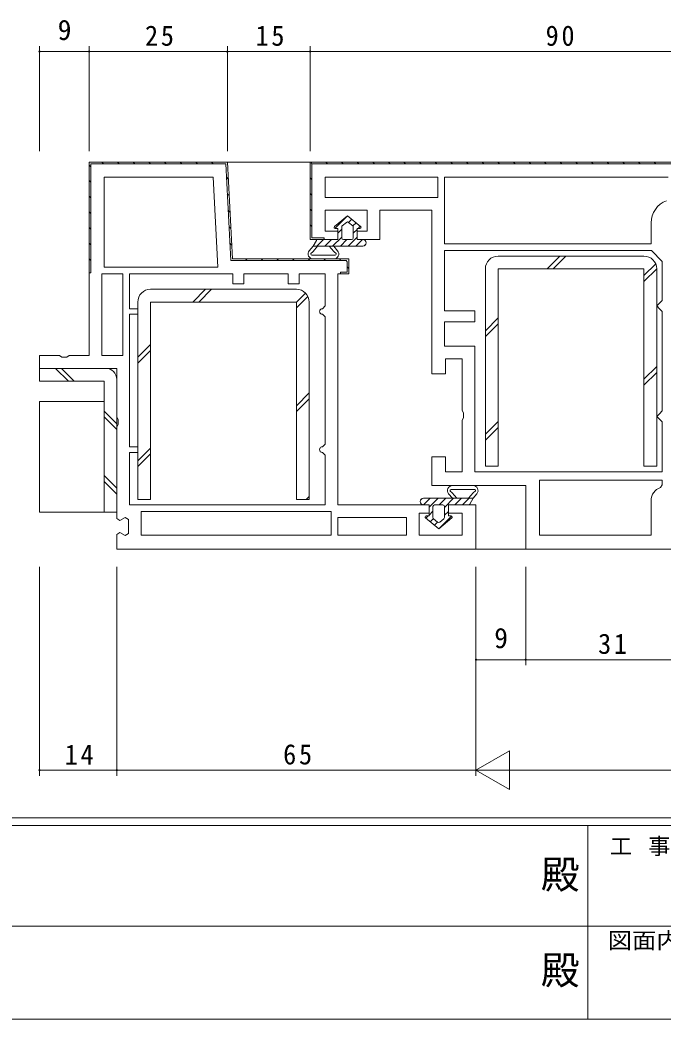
# Model space of a CAD drawing. Units: millimetres on the paper. Extents: x -420 to 373, y -297 to 267.
# Drawn here: x -135.5 to -19.1, y -297 to -116.3 of the extents above; entities that cross this region are included whole.
import ezdxf
from ezdxf.enums import TextEntityAlignment as Align

# ---------------------------------------------------------------- set-up
doc = ezdxf.new("R2010")
doc.units = ezdxf.units.MM
for name, color, linetype, lineweight in [('0-1_YKK_ZWAK', 7, 'Continuous', 9), ('0-3_YKK_12', 2, 'Continuous', 9), ('0-4_YKK_D', 6, 'Continuous', 9), ('0-6_YKK_13', 4, 'Continuous', 9), ('0-7_YKK_11', 7, 'Continuous', 9)]:
    doc.layers.add(name, color=color, linetype=linetype, lineweight=lineweight)
doc.styles.add('ＭＳ ゴシック', font='')
doc.styles.get('ＭＳ ゴシック').set_extended_font_data('MS Gothic')

msp = doc.modelspace()

# ---------------------------------------------------------------- linework, layer by layer
at = {"layer": '0-1_YKK_ZWAK'}
for p, q in [((352.3, -260.6), (-417.7, -260.6)), ((314.5, -262), (-417.7, -262)), ((-32.7, -262), (-32.7, -297)), ((-160.1, -280.199), (-31.3, -280.199)), ((-31.3, -280.199), (97.5, -280.199)), ((-417.7, -297), (314.5, -297))]:
    msp.add_line(p, q, dxfattribs=at)
at = {"layer": '0-3_YKK_12'}
for p, q in [((95.429, -142.004), (-98.397, -142.004)), ((95.429, -212.004), (-53.423, -212.004))]:
    msp.add_line(p, q, dxfattribs=at)
at = {"layer": '0-4_YKK_D'}
for p, q in [((-131.923, -140.005), (-131.923, -121.004)), ((-122.923, -140.005), (-122.923, -121.004)), ((-122.923, -140.005), (-122.923, -121.004)), ((-97.923, -140.004), (-97.923, -121.004)), ((-97.923, -140.004), (-97.923, -121.004)), ((-82.923, -140.004), (-82.923, -121.004)), ((-82.923, -140.004), (-82.923, -121.004)), ((-131.923, -122.004), (-122.923, -122.004)), ((-122.923, -122.004), (-97.923, -122.004)), ((-97.923, -122.004), (-82.923, -122.004)), ((-82.923, -122.004), (7.077, -122.004)), ((-131.923, -215.207), (-131.923, -253.004)), ((-117.923, -215.207), (-117.923, -253.004)), ((-117.923, -215.207), (-117.923, -253.004)), ((-52.923, -215.207), (-52.923, -253.004)), ((-52.923, -215.207), (-52.923, -233.004)), ((-52.923, -215.207), (-52.923, -253.004)), ((-43.923, -215.207), (-43.923, -233.004)), ((-43.923, -215.207), (-43.923, -233.004)), ((-52.923, -232.004), (-43.923, -232.004)), ((-43.923, -232.004), (-12.923, -232.004)), ((-52.923, -252.004), (-46.861, -248.504)), ((-46.861, -255.504), (-46.861, -248.504)), ((-117.923, -252.004), (-131.923, -252.004)), ((-52.923, -252.004), (-117.923, -252.004)), ((-52.923, -252.004), (-46.861, -255.504)), ((-52.923, -252.004), (-40.798, -252.004)), ((-45.923, -252.004), (240.077, -252.004))]:
    msp.add_line(p, q, dxfattribs=at)
for centre, start, end in [((-131.923, -122.004), 0, 180), ((-131.923, -122.004), 180, 0), ((-122.923, -122.004), 0, 180), ((-122.923, -122.004), 0, 180), ((-122.923, -122.004), 180, 0), ((-122.923, -122.004), 180, 0), ((-97.923, -122.004), 0, 180), ((-97.923, -122.004), 0, 180), ((-97.923, -122.004), 180, 0), ((-97.923, -122.004), 180, 0), ((-82.923, -122.004), 0, 180), ((-82.923, -122.004), 0, 180), ((-82.923, -122.004), 180, 0), ((-82.923, -122.004), 180, 0), ((-52.923, -232.004), 0, 180), ((-52.923, -232.004), 180, 0), ((-43.923, -232.004), 0, 180), ((-43.923, -232.004), 0, 180), ((-43.923, -232.004), 180, 0), ((-43.923, -232.004), 180, 0), ((-131.923, -252.004), 0, 180), ((-131.923, -252.004), 180, 0), ((-117.923, -252.004), 0, 180), ((-117.923, -252.004), 0, 180), ((-117.923, -252.004), 180, 0), ((-117.923, -252.004), 180, 0)]:
    msp.add_arc(centre, 0.106, start, end, dxfattribs=at)
at = {"layer": '0-6_YKK_13'}
for p, q in [((-76.173, -151.704), (-78.549, -153.645)), ((-76.173, -151.704), (-73.797, -153.645)), ((-76.374, -151.868), (-78.495, -153.99)), ((-77.113, -153.505), (-76.363, -152.892)), ((-75.415, -152.323), (-75.983, -152.892)), ((-75.983, -152.892), (-75.233, -153.505)), ((-74.637, -152.959), (-75.207, -153.529)), ((-73.858, -153.595), (-74.267, -154.004)), ((-78.421, -154.004), (-77.923, -154.004)), ((-77.923, -154.004), (-77.923, -156.004)), ((-77.223, -154.131), (-77.923, -154.831)), ((-77.223, -153.737), (-77.223, -155.704)), ((-75.123, -155.704), (-75.123, -153.737)), ((-74.423, -154.16), (-75.123, -154.86)), ((-74.423, -154.004), (-73.925, -154.004)), ((-74.423, -154.004), (-74.423, -156.004)), ((-81.59, -157.204), (-82.417, -158.183)), ((-73.423, -157.204), (-82.39, -157.204)), ((-80.51, -156.004), (-81.71, -157.204)), ((-81.551, -156.004), (-77.923, -156.004)), ((-79.095, -156.004), (-80.295, -157.204)), ((-79.465, -157.204), (-78.638, -158.183)), ((-77.223, -155.546), (-78.881, -157.204)), ((-78.666, -157.204), (-77.972, -158.025)), ((-76.267, -156.004), (-77.467, -157.204)), ((-76.923, -156.004), (-75.423, -156.004)), ((-74.423, -155.574), (-76.053, -157.204)), ((-73.439, -156.005), (-74.639, -157.204)), ((-74.423, -156.004), (-73.423, -156.004)), ((-72.88, -156.86), (-73.167, -157.147)), ((-78.428, -158.804), (-82.634, -158.803)), ((-22.523, -159.004), (-48.923, -159.004)), ((-40.035, -161.304), (-37.735, -159.004)), ((-38.973, -161.304), (-36.673, -159.004)), ((-78.661, -159.504), (-82.395, -159.504)), ((-22.523, -162.53), (-20.403, -160.411)), ((-51.223, -161.304), (-51.223, -197.004)), ((-48.923, -161.304), (-22.523, -161.304)), ((-48.923, -197.004), (-48.923, -161.304)), ((-22.523, -163.592), (-20.223, -161.292)), ((-22.523, -161.304), (-22.523, -197.004)), ((-20.223, -197.004), (-20.223, -161.304)), ((-85.423, -165.004), (-111.823, -165.004)), ((-104.147, -167.304), (-101.847, -165.004)), ((-103.086, -167.304), (-100.786, -165.004)), ((-85.423, -167.318), (-83.79, -165.684)), ((-114.123, -167.304), (-114.123, -203.004)), ((-111.823, -167.304), (-85.423, -167.304)), ((-111.823, -203.004), (-111.823, -167.304)), ((-85.423, -168.379), (-83.35, -166.307)), ((-85.423, -167.304), (-85.423, -203.004)), ((-83.123, -203.004), (-83.123, -167.304)), ((-51.223, -172.492), (-48.923, -170.192)), ((-51.223, -173.553), (-48.923, -171.253)), ((-114.123, -177.279), (-111.823, -174.979)), ((-114.123, -178.341), (-111.823, -176.041)), ((-131.923, -179.304), (-131.923, -181.604)), ((-119.923, -179.304), (-131.923, -179.304)), ((-128.995, -179.304), (-126.695, -181.604)), ((-127.934, -179.304), (-125.634, -181.604)), ((-22.523, -181.269), (-20.223, -178.969)), ((-22.523, -182.33), (-20.223, -180.03)), ((-131.923, -181.604), (-120.223, -181.604)), ((-120.223, -181.604), (-120.223, -205.304)), ((-117.923, -205.304), (-117.923, -181.304)), ((-85.423, -186.056), (-83.123, -183.756)), ((-131.923, -185.304), (-120.223, -185.304)), ((-85.423, -187.117), (-83.123, -184.817)), ((-120.223, -187.015), (-117.923, -189.315)), ((-120.223, -188.076), (-117.923, -190.376)), ((-51.223, -191.23), (-48.923, -188.93)), ((-51.223, -192.292), (-48.923, -189.992)), ((-114.123, -196.018), (-111.823, -193.718)), ((-114.123, -197.079), (-111.823, -194.779)), ((-120.223, -198.682), (-117.923, -200.982)), ((-51.223, -197.004), (-48.923, -197.004)), ((-22.523, -197.004), (-20.223, -197.004)), ((-120.223, -199.744), (-117.923, -202.044)), ((-57.185, -200.504), (-53.451, -200.504)), ((-57.18, -202.804), (-57.874, -201.978)), ((-57.418, -201.204), (-53.211, -201.204)), ((-56.381, -202.804), (-57.208, -201.825)), ((-54.255, -202.804), (-53.428, -201.825)), ((-114.123, -203.004), (-111.823, -203.004)), ((-85.423, -203.004), (-83.123, -203.004)), ((-83.632, -203.004), (-83.123, -202.494)), ((-62.966, -203.148), (-62.679, -202.861)), ((-62.423, -202.804), (-53.456, -202.804)), ((-61.423, -204.004), (-62.423, -204.004)), ((-62.406, -204.003), (-61.207, -202.804)), ((-61.423, -204.434), (-59.793, -202.804)), ((-61.423, -206.004), (-61.423, -204.004)), ((-58.923, -204.004), (-60.423, -204.004)), ((-59.579, -204.004), (-58.379, -202.804)), ((-58.623, -204.462), (-56.965, -202.804)), ((-57.923, -206.004), (-57.923, -204.004)), ((-54.295, -204.004), (-57.923, -204.004)), ((-56.75, -204.004), (-55.55, -202.804)), ((-55.336, -204.004), (-54.136, -202.804)), ((-120.223, -205.304), (-117.923, -205.304)), ((-61.987, -206.413), (-61.579, -206.004)), ((-61.423, -206.004), (-61.921, -206.004)), ((-61.423, -205.848), (-60.723, -205.148)), ((-60.723, -204.304), (-60.723, -206.27)), ((-58.623, -206.27), (-58.623, -204.304)), ((-58.623, -205.876), (-57.923, -205.176)), ((-57.425, -206.004), (-57.923, -206.004)), ((-59.673, -208.304), (-62.049, -206.363)), ((-61.209, -207.048), (-60.639, -206.478)), ((-59.863, -207.116), (-60.613, -206.503)), ((-60.431, -207.684), (-59.862, -207.116)), ((-59.673, -208.304), (-57.297, -206.363)), ((-58.733, -206.503), (-59.483, -207.116)), ((-59.472, -208.14), (-57.35, -206.018))]:
    msp.add_line(p, q, dxfattribs=at)
for points in [[(-81.813, -156.159), (-82.39, -157.204), (-83.084, -158.025)], [(-131.923, -185.304), (-131.923, -205.304), (-120.223, -205.304)], [(-54.032, -203.849), (-53.456, -202.804), (-52.762, -201.978)]]:
    msp.add_lwpolyline(points, dxfattribs=at)
for centre, radius, start, end in [((-76.923, -153.737), 0.3, 129.25259, 180), ((-76.173, -153.124), 0.3, 50.74739, 129.25259), ((-75.423, -153.737), 0.3, 0, 50.74739), ((-78.421, -153.802), 0.202, 129.25259, 270), ((-73.925, -153.802), 0.202, 270, 50.74739), ((-81.551, -156.304), 0.3, 90, 151.1134), ((-76.923, -155.704), 0.3, 180, 270), ((-75.423, -155.704), 0.3, 270, 0), ((-73.423, -156.604), 0.6, 270, 90), ((-82.398, -158.607), 0.897, 139.88744, 270.2065), ((-82.628, -158.604), 0.2, 117.55611, 271.93042), ((-83.183, -157.54), 1, 297.55611, 319.95366), ((-78.661, -158.604), 0.9, 270, 40.04633), ((-77.872, -157.54), 1, 220.04633, 242.44388), ((-78.428, -158.604), 0.2, 269.99844, 62.44388), ((-48.923, -161.304), 2.3, 90, 180), ((-22.523, -161.304), 2.3, 0, 90), ((-111.823, -167.304), 2.3, 90, 180), ((-85.423, -167.304), 2.3, 0, 90), ((-119.923, -181.304), 2, 0, 90), ((-57.188, -201.4), 0.897, 89.79349, 220.11255), ((-53.448, -201.4), 0.897, 319.88744, 90.2065), ((-57.418, -201.404), 0.2, 89.99844, 242.44388), ((-57.973, -202.468), 1, 40.04633, 62.44388), ((-52.663, -202.468), 1, 117.55611, 139.95366), ((-53.218, -201.404), 0.2, 297.55611, 91.93042), ((-62.423, -203.404), 0.6, 90, 270), ((-60.423, -204.304), 0.3, 90, 180), ((-58.923, -204.304), 0.3, 0, 90), ((-54.295, -203.704), 0.3, 270, 331.1134), ((-61.921, -206.206), 0.202, 90, 230.74739), ((-57.425, -206.206), 0.202, 309.25259, 90), ((-60.423, -206.27), 0.3, 180, 230.74739), ((-59.673, -206.883), 0.3, 230.74739, 309.25259), ((-58.923, -206.27), 0.3, 309.25259, 0)]:
    msp.add_arc(centre, radius, start, end, dxfattribs=at)
at = {"layer": '0-7_YKK_11'}
for p, q in [((-122.923, -142.504), (-122.923, -162.004)), ((-122.923, -142.519), (-122.623, -142.819)), ((-120.609, -142.004), (-120.309, -142.304)), ((-117.781, -142.004), (-117.481, -142.304)), ((-114.952, -142.004), (-114.652, -142.304)), ((-112.124, -142.004), (-111.824, -142.304)), ((-109.295, -142.004), (-108.995, -142.304)), ((-106.467, -142.004), (-106.167, -142.304)), ((-103.639, -142.004), (-103.339, -142.304)), ((-100.81, -142.004), (-100.51, -142.304)), ((-82.776, -142.15), (-82.564, -142.362)), ((-80.094, -142.004), (-79.794, -142.304)), ((-77.266, -142.004), (-76.966, -142.304)), ((-74.438, -142.004), (-74.138, -142.304)), ((-71.609, -142.004), (-71.309, -142.304)), ((-68.781, -142.004), (-68.481, -142.304)), ((-65.952, -142.004), (-65.652, -142.304)), ((-63.124, -142.004), (-62.824, -142.304)), ((-60.295, -142.004), (-59.995, -142.304)), ((-57.467, -142.004), (-57.167, -142.304)), ((-54.639, -142.004), (-54.339, -142.304)), ((-51.81, -142.004), (-51.51, -142.304)), ((-48.982, -142.004), (-48.682, -142.304)), ((-46.153, -142.004), (-45.853, -142.304)), ((-43.325, -142.004), (-43.025, -142.304)), ((-40.496, -142.004), (-40.196, -142.304)), ((-37.668, -142.004), (-37.368, -142.304)), ((-34.84, -142.004), (-34.54, -142.304)), ((-32.011, -142.004), (-31.711, -142.304)), ((-29.183, -142.004), (-28.883, -142.304)), ((-26.354, -142.004), (-26.054, -142.304)), ((-23.526, -142.004), (-23.226, -142.304)), ((-20.697, -142.004), (-20.397, -142.304)), ((-122.923, -145.347), (-122.623, -145.647)), ((-98.08, -144.734), (-97.763, -145.051)), ((-82.923, -144.832), (-82.623, -145.132)), ((-18.123, -144.704), (-58.623, -144.704)), ((-122.923, -148.175), (-122.623, -148.475)), ((-97.924, -147.719), (-97.607, -148.036)), ((-82.923, -147.661), (-82.623, -147.961)), ((-80.223, -148.404), (-59.823, -148.404)), ((-122.923, -151.004), (-122.623, -151.304)), ((-97.767, -150.704), (-97.45, -151.021)), ((-82.923, -150.489), (-82.623, -150.789)), ((-82.923, -153.318), (-82.623, -153.618)), ((-122.923, -153.832), (-122.623, -154.132)), ((-97.611, -153.688), (-97.294, -154.005)), ((-122.923, -156.661), (-122.623, -156.961)), ((-97.454, -156.673), (-97.137, -156.99)), ((-80.537, -155.704), (-80.423, -155.818)), ((-58.623, -158.004), (-21.176, -158.004)), ((-122.923, -159.489), (-122.623, -159.789)), ((-94.624, -159.504), (-94.324, -159.804)), ((-91.795, -159.504), (-91.495, -159.804)), ((-88.967, -159.504), (-88.667, -159.804)), ((-86.139, -159.504), (-85.839, -159.804)), ((-83.31, -159.504), (-83.01, -159.804)), ((-80.482, -159.504), (-80.182, -159.804)), ((-77.653, -159.504), (-77.353, -159.804)), ((-76.223, -160.004), (-76.223, -161.904)), ((-122.923, -162.004), (-122.623, -162.004)), ((-120.223, -161.004), (-99.631, -161.004)), ((-116.823, -177.004), (-116.823, -162.204)), ((-76.223, -160.934), (-75.923, -161.234)), ((-19.223, -199.504), (-41.423, -199.504)), ((-80.223, -204.004), (-115.623, -204.004)), ((-79.123, -205.204), (-113.523, -205.204)), ((-65.523, -206.304), (-77.923, -206.304))]:
    msp.add_line(p, q, dxfattribs=at)
for points in [[(-117.923, -212.004), (-52.923, -212.004), (-52.923, -204.004), (-57.923, -204.004), (-57.923, -205.504), (-55.423, -205.504), (-55.423, -209.504), (-63.223, -209.504), (-63.223, -205.504), (-61.423, -205.504), (-61.423, -204.004), (-77.923, -204.004), (-77.923, -162.204), (-75.923, -162.204), (-75.923, -159.504), (-97.006, -159.504), (-97.923, -142.004), (-122.923, -142.004), (-122.923, -177.004), (-126.557, -177.004), (-126.99, -177.254), (-127.856, -177.254), (-128.289, -177.004), (-131.923, -177.004), (-131.923, -179.304), (-117.923, -179.304), (-117.923, -188.138), (-117.673, -188.571), (-117.673, -189.437), (-117.923, -189.87), (-117.923, -206.482), (-117.359, -206.845), (-116.386, -206.263), (-115.823, -206.626), (-115.823, -209.182), (-116.386, -209.545), (-117.359, -208.963), (-117.923, -209.326)], [(-120.223, -161.004), (-99.631, -161.004), (-100.485, -144.704), (-120.223, -144.704)], [(-80.223, -148.404), (-59.823, -148.404), (-59.823, -144.704), (-80.223, -144.704)], [(-58.623, -158.004), (-21.176, -158.004), (-19.223, -159.957), (-19.223, -167.004), (-19.723, -167.504), (-20.223, -168.004), (-19.723, -168.504), (-19.223, -169.004), (-19.223, -187.004), (-19.723, -187.504), (-20.223, -188.004), (-19.723, -188.504), (-19.223, -189.004), (-19.223, -198.004), (-53.123, -198.004), (-53.123, -175.304), (-58.623, -175.304), (-58.623, -170.904), (-53.123, -170.904), (-53.123, -168.904), (-58.623, -168.904)], [(-116.823, -177.004), (-116.823, -162.204), (-120.623, -162.204), (-120.623, -177.004)], [(-79.123, -205.204), (-113.523, -205.204), (-113.523, -209.504), (-79.123, -209.504)], [(-65.523, -206.304), (-77.923, -206.304), (-77.923, -209.504), (-65.523, -209.504)]]:
    msp.add_lwpolyline(points, close=True, dxfattribs=at)
for points in [[(-122.623, -162.004), (-122.623, -142.304), (-98.208, -142.304), (-97.29, -159.804), (-76.423, -159.804), (-76.223, -160.004)], [(-82.923, -142.004), (7.077, -142.004), (7.077, -150.004), (2.077, -150.004), (2.077, -148.504), (4.377, -148.504), (4.377, -144.704), (-3.223, -144.704), (-3.223, -148.504), (-1.423, -148.504), (-1.423, -150.004), (-7.923, -150.004), (-11.196, -151.894), (-11.423, -151.763), (-11.423, -150.004), (-13.923, -150.004), (-17.498, -151.076)], [(-12.923, -212.004), (-43.923, -212.004), (-43.923, -200.504), (-60.923, -200.504), (-60.923, -195.304), (-58.423, -195.304), (-58.423, -198.004), (-55.423, -198.004), (-55.423, -188.67), (-55.173, -188.237), (-55.173, -187.371), (-55.423, -186.938), (-55.423, -177.604), (-58.423, -177.604), (-58.423, -180.304), (-60.923, -180.304), (-60.923, -150.704), (-70.323, -150.704), (-70.323, -156.004), (-74.423, -156.004), (-74.423, -154.504), (-72.623, -154.504), (-72.623, -150.704), (-80.223, -150.704), (-80.223, -154.504), (-77.923, -154.504), (-77.923, -156.004), (-82.923, -156.004), (-82.923, -142.004)], [(6.577, -150.004), (4.577, -150.004), (4.577, -149.704), (6.777, -149.704), (6.777, -142.304), (-82.623, -142.304), (-82.623, -155.704), (-80.423, -155.704), (-80.423, -156.004), (-82.423, -156.004)], [(-18.123, -144.704), (-58.623, -144.704), (-58.623, -156.804), (-21.223, -156.804), (-21.223, -152.992)], [(-76.223, -160.004), (-76.223, -161.904), (-77.423, -161.904), (-77.423, -162.204)], [(-80.223, -204.004), (-115.623, -204.004), (-115.623, -194.504), (-114.123, -194.504), (-114.123, -193.504), (-115.623, -193.504), (-115.623, -169.504), (-114.123, -169.504), (-114.123, -168.504), (-115.623, -168.504), (-115.623, -162.204), (-96.923, -162.204), (-96.923, -164.004), (-94.923, -164.004), (-94.923, -162.204), (-86.923, -162.204), (-86.923, -164.004), (-84.923, -164.004), (-84.923, -162.204), (-80.223, -162.204), (-80.223, -168.004), (-80.723, -168.504)], [(-80.723, -169.504), (-80.223, -170.004), (-80.223, -193.004), (-80.723, -193.504)], [(-80.723, -194.504), (-80.223, -195.004), (-80.223, -204.004)], [(-19.223, -199.504), (-41.423, -199.504), (-41.423, -209.504), (-21.223, -209.504), (-21.223, -203.204)], [(-19.556, -200.847), (-19.223, -200.375), (-19.223, -199.504)]]:
    msp.add_lwpolyline(points, dxfattribs=at)
for centre, radius, start, end in [((-16.923, -152.992), 4.3, 110.74236, 180.00002), ((-80.723, -169.004), 0.5, 89.99998, 270), ((-80.723, -194.004), 0.5, 89.99998, 270), ((-18.723, -203.204), 2.5, 109.47122, 179.99998)]:
    msp.add_arc(centre, radius, start, end, dxfattribs=at)

# ---------------------------------------------------------------- texts
at = {"layer": '0-1_YKK_ZWAK', "color": 2, "style": 'ＭＳ ゴシック'}
for p in [(-41.182, -274.956), (-41.182, -292.278)]:
    msp.add_text('殿', height=5.132, dxfattribs=at).set_placement(p, align=Align.BOTTOM_LEFT)
at = {"layer": '0-1_YKK_ZWAK', "style": 'ＭＳ ゴシック', "width": 1.1}
msp.add_text('図面内容', height=2.933, dxfattribs=at).set_placement((-29.083, -285.148), align=Align.BOTTOM_LEFT)
at = {"layer": '0-1_YKK_ZWAK', "insert": (-28.688, -267.533), "char_height": 2.933, "attachment_point": 7, "style": 'ＭＳ ゴシック'}
msp.add_mtext('\\T1.16;工\\~事\\~名', dxfattribs=at)
at = {"layer": '0-4_YKK_D', "color": 3, "style": 'ＭＳ ゴシック'}
for p in [(-128.623, -121.004), (-49.623, -231.004)]:
    msp.add_text('9', height=3.666, dxfattribs=at).set_placement(p, align=Align.BOTTOM_LEFT)
at = {"layer": '0-4_YKK_D', "color": 3, "char_height": 3.666, "attachment_point": 7, "style": 'ＭＳ ゴシック'}
for s, insert in [('\\T1.21;\\W0.95;25', (-112.823, -121.004)), ('\\T1.21;\\W0.95;15', (-92.823, -121.004)), ('\\T1.21;\\W0.95;90', (-40.323, -121.004)), ('\\T1.21;\\W0.95;31', (-30.823, -231.004)), ('\\T1.21;\\W0.95;14', (-127.36, -251.004)), ('\\T1.21;\\W0.95;65', (-87.823, -251.004))]:
    msp.add_mtext(s, dxfattribs=dict(at, insert=insert))

doc.saveas('drawing.dxf')
